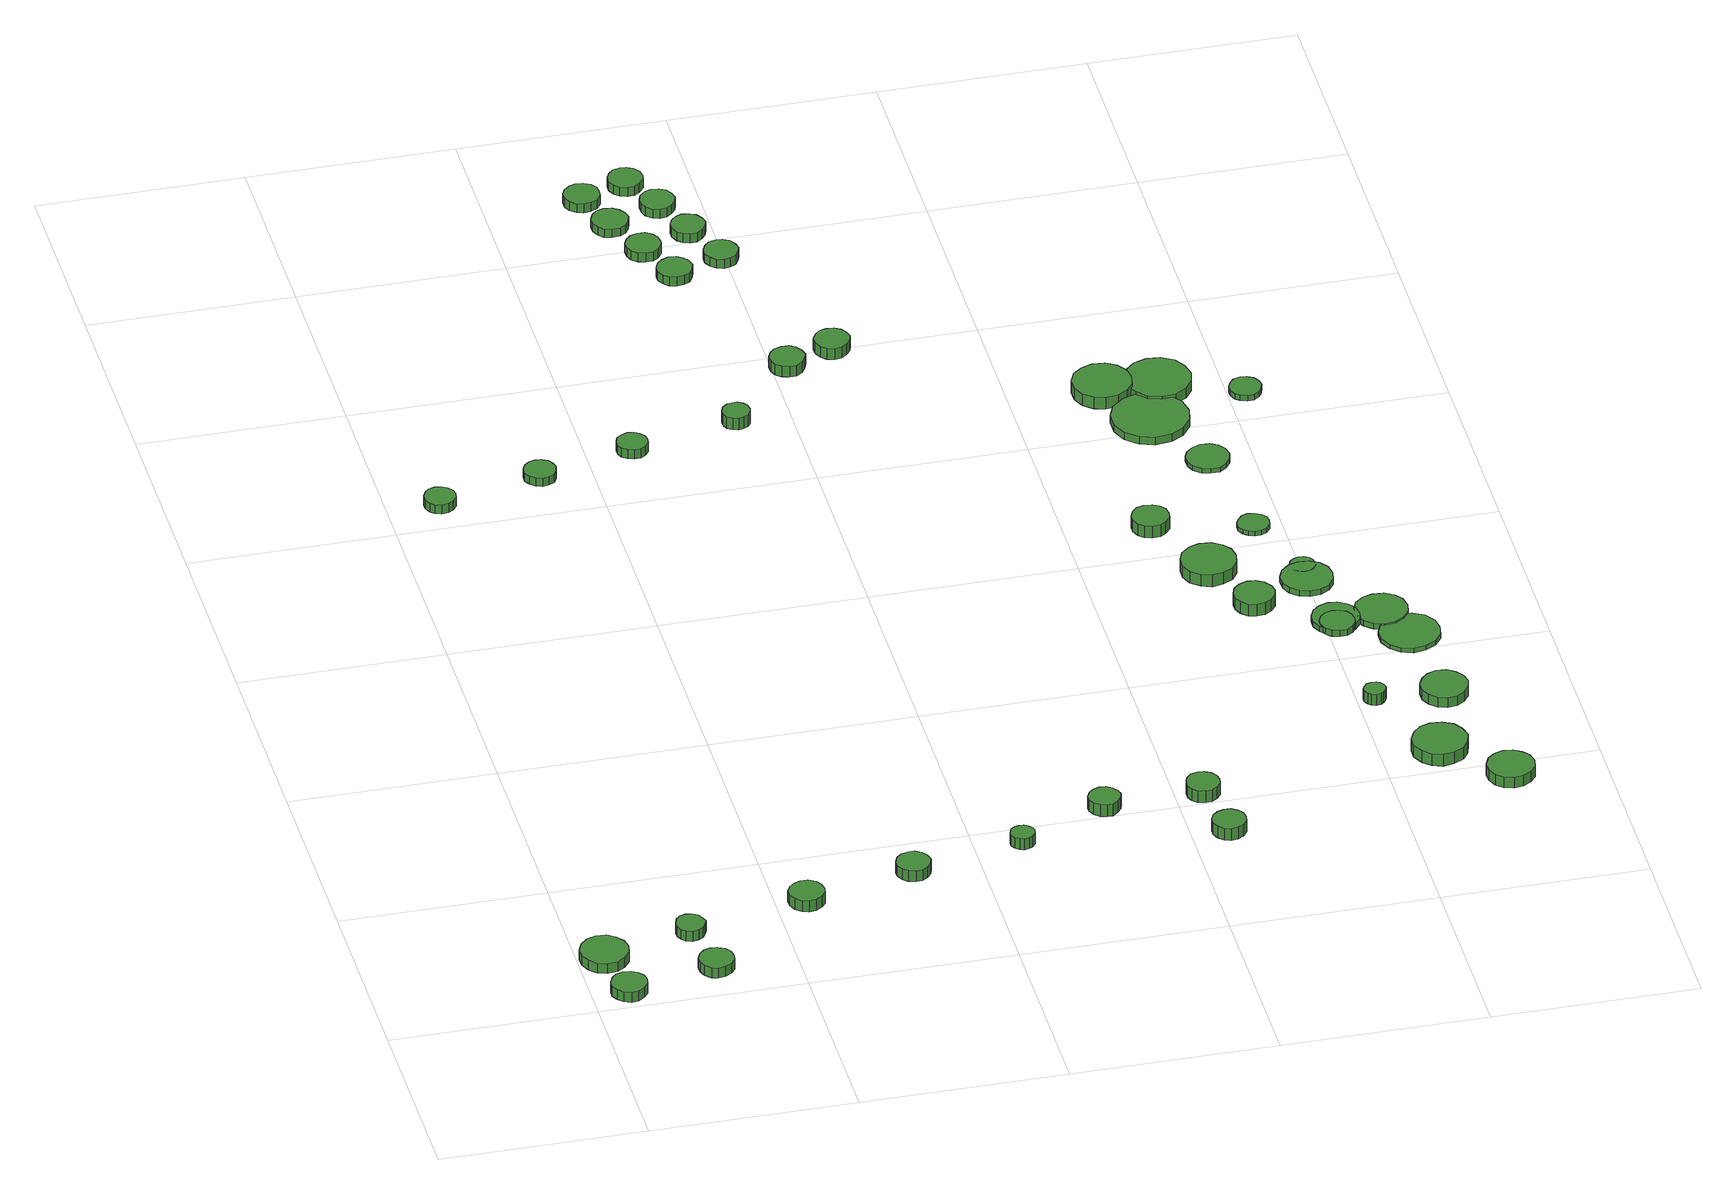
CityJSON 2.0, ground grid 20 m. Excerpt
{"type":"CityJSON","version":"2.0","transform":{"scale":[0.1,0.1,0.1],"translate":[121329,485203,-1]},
"CityObjects":{
"tree1":{"type":"SolitaryVegetationObject","attributes":{"function":"something"},"geometry":[{"type":"MultiSurface","lod":"1","boundaries":[[[0,1,2,3,4,5,6,7,8,9,10,11,12,13,14]],[[15,16,17,18,19,20,21,22,23,24,25,26,27,28,29]],[[0,29,28,1]],[[1,28,27,2]],[[2,27,26,3]],[[3,26,25,4]],[[4,25,24,5]],[[5,24,23,6]],[[6,23,22,7]],[[7,22,21,8]],[[8,21,20,9]],[[9,20,19,10]],[[10,19,18,11]],[[11,18,17,12]],[[12,17,16,13]],[[13,16,15,14]],[[14,15,29,0]]]}]},
"tree2":{"type":"SolitaryVegetationObject","attributes":{"function":"something"},"geometry":[{"type":"MultiSurface","lod":"1","boundaries":[[[30,31,32,33,34,35,36,37,38,39,40,41,42,43,44]],[[45,46,47,48,49,50,51,52,53,54,55,56,57,58,59]],[[30,59,58,31]],[[31,58,57,32]],[[32,57,56,33]],[[33,56,55,34]],[[34,55,54,35]],[[35,54,53,36]],[[36,53,52,37]],[[37,52,51,38]],[[38,51,50,39]],[[39,50,49,40]],[[40,49,48,41]],[[41,48,47,42]],[[42,47,46,43]],[[43,46,45,44]],[[44,45,59,30]]]}]},
"tree3":{"type":"SolitaryVegetationObject","attributes":{"function":"something"},"geometry":[{"type":"MultiSurface","lod":"1","boundaries":[[[60,61,62,63,64,65,66,67,68,69,70,71,72,73,74]],[[75,76,77,78,79,80,81,82,83,84,85,86,87,88,89]],[[60,89,88,61]],[[61,88,87,62]],[[62,87,86,63]],[[63,86,85,64]],[[64,85,84,65]],[[65,84,83,66]],[[66,83,82,67]],[[67,82,81,68]],[[68,81,80,69]],[[69,80,79,70]],[[70,79,78,71]],[[71,78,77,72]],[[72,77,76,73]],[[73,76,75,74]],[[74,75,89,60]]]}]},
"tree4":{"type":"SolitaryVegetationObject","attributes":{"function":"something"},"geometry":[{"type":"MultiSurface","lod":"1","boundaries":[[[90,91,92,93,94,95,96,97,98,99,100,101,102,103,104]],[[105,106,107,108,109,110,111,112,113,114,115,116,117,118,119]],[[90,119,118,91]],[[91,118,117,92]],[[92,117,116,93]],[[93,116,115,94]],[[94,115,114,95]],[[95,114,113,96]],[[96,113,112,97]],[[97,112,111,98]],[[98,111,110,99]],[[99,110,109,100]],[[100,109,108,101]],[[101,108,107,102]],[[102,107,106,103]],[[103,106,105,104]],[[104,105,119,90]]]}]},
"tree5":{"type":"SolitaryVegetationObject","attributes":{"function":"something"},"geometry":[{"type":"MultiSurface","lod":"1","boundaries":[[[120,121,122,123,124,125,126,127,128,129,130,131,132,133,134]],[[135,136,137,138,139,140,141,142,143,144,145,146,147,148,149]],[[120,149,148,121]],[[121,148,147,122]],[[122,147,146,123]],[[123,146,145,124]],[[124,145,144,125]],[[125,144,143,126]],[[126,143,142,127]],[[127,142,141,128]],[[128,141,140,129]],[[129,140,139,130]],[[130,139,138,131]],[[131,138,137,132]],[[132,137,136,133]],[[133,136,135,134]],[[134,135,149,120]]]}]},
"tree6":{"type":"SolitaryVegetationObject","attributes":{"function":"something"},"geometry":[{"type":"MultiSurface","lod":"1","boundaries":[[[150,151,152,153,154,155,156,157,158,159,160,161,162,163,164]],[[165,166,167,168,169,170,171,172,173,174,175,176,177,178,179]],[[150,179,178,151]],[[151,178,177,152]],[[152,177,176,153]],[[153,176,175,154]],[[154,175,174,155]],[[155,174,173,156]],[[156,173,172,157]],[[157,172,171,158]],[[158,171,170,159]],[[159,170,169,160]],[[160,169,168,161]],[[161,168,167,162]],[[162,167,166,163]],[[163,166,165,164]],[[164,165,179,150]]]}]},
"tree7":{"type":"SolitaryVegetationObject","attributes":{"function":"something"},"geometry":[{"type":"MultiSurface","lod":"1","boundaries":[[[180,181,182,183,184,185,186,187,188,189,190,191,192,193,194]],[[195,196,197,198,199,200,201,202,203,204,205,206,207,208,209]],[[180,209,208,181]],[[181,208,207,182]],[[182,207,206,183]],[[183,206,205,184]],[[184,205,204,185]],[[185,204,203,186]],[[186,203,202,187]],[[187,202,201,188]],[[188,201,200,189]],[[189,200,199,190]],[[190,199,198,191]],[[191,198,197,192]],[[192,197,196,193]],[[193,196,195,194]],[[194,195,209,180]]]}]},
"tree8":{"type":"SolitaryVegetationObject","attributes":{"function":"something"},"geometry":[{"type":"MultiSurface","lod":"1","boundaries":[[[210,211,212,213,214,215,216,217,218,219,220,221,222,223,224]],[[225,226,227,228,229,230,231,232,233,234,235,236,237,238,239]],[[210,239,238,211]],[[211,238,237,212]],[[212,237,236,213]],[[213,236,235,214]],[[214,235,234,215]],[[215,234,233,216]],[[216,233,232,217]],[[217,232,231,218]],[[218,231,230,219]],[[219,230,229,220]],[[220,229,228,221]],[[221,228,227,222]],[[222,227,226,223]],[[223,226,225,224]],[[224,225,239,210]]]}]},
"tree9":{"type":"SolitaryVegetationObject","attributes":{"function":"something"},"geometry":[{"type":"MultiSurface","lod":"1","boundaries":[[[240,241,242,243,244,245,246,247,248,249,250,251,252,253,254]],[[255,256,257,258,259,260,261,262,263,264,265,266,267,268,269]],[[240,269,268,241]],[[241,268,267,242]],[[242,267,266,243]],[[243,266,265,244]],[[244,265,264,245]],[[245,264,263,246]],[[246,263,262,247]],[[247,262,261,248]],[[248,261,260,249]],[[249,260,259,250]],[[250,259,258,251]],[[251,258,257,252]],[[252,257,256,253]],[[253,256,255,254]],[[254,255,269,240]]]}]},
"tree10":{"type":"SolitaryVegetationObject","attributes":{"function":"something"},"geometry":[{"type":"MultiSurface","lod":"1","boundaries":[[[270,271,272,273,274,275,276,277,278,279,280,281,282,283,284]],[[285,286,287,288,289,290,291,292,293,294,295,296,297,298,299]],[[270,299,298,271]],[[271,298,297,272]],[[272,297,296,273]],[[273,296,295,274]],[[274,295,294,275]],[[275,294,293,276]],[[276,293,292,277]],[[277,292,291,278]],[[278,291,290,279]],[[279,290,289,280]],[[280,289,288,281]],[[281,288,287,282]],[[282,287,286,283]],[[283,286,285,284]],[[284,285,299,270]]]}]},
"tree11":{"type":"SolitaryVegetationObject","attributes":{"function":"something"},"geometry":[{"type":"MultiSurface","lod":"1","boundaries":[[[300,301,302,303,304,305,306,307,308,309,310,311,312,313,314]],[[315,316,317,318,319,320,321,322,323,324,325,326,327,328,329]],[[300,329,328,301]],[[301,328,327,302]],[[302,327,326,303]],[[303,326,325,304]],[[304,325,324,305]],[[305,324,323,306]],[[306,323,322,307]],[[307,322,321,308]],[[308,321,320,309]],[[309,320,319,310]],[[310,319,318,311]],[[311,318,317,312]],[[312,317,316,313]],[[313,316,315,314]],[[314,315,329,300]]]}]},
"tree12":{"type":"SolitaryVegetationObject","attributes":{"function":"something"},"geometry":[{"type":"MultiSurface","lod":"1","boundaries":[[[330,331,332,333,334,335,336,337,338,339,340,341,342,343,344]],[[345,346,347,348,349,350,351,352,353,354,355,356,357,358,359]],[[330,359,358,331]],[[331,358,357,332]],[[332,357,356,333]],[[333,356,355,334]],[[334,355,354,335]],[[335,354,353,336]],[[336,353,352,337]],[[337,352,351,338]],[[338,351,350,339]],[[339,350,349,340]],[[340,349,348,341]],[[341,348,347,342]],[[342,347,346,343]],[[343,346,345,344]],[[344,345,359,330]]]}]},
"tree13":{"type":"SolitaryVegetationObject","attributes":{"function":"something"},"geometry":[{"type":"MultiSurface","lod":"1","boundaries":[[[360,361,362,363,364,365,366,367,368,369,370,371,372,373,374]],[[375,376,377,378,379,380,381,382,383,384,385,386,387,388,389]],[[360,389,388,361]],[[361,388,387,362]],[[362,387,386,363]],[[363,386,385,364]],[[364,385,384,365]],[[365,384,383,366]],[[366,383,382,367]],[[367,382,381,368]],[[368,381,380,369]],[[369,380,379,370]],[[370,379,378,371]],[[371,378,377,372]],[[372,377,376,373]],[[373,376,375,374]],[[374,375,389,360]]]}]},
"tree14":{"type":"SolitaryVegetationObject","attributes":{"function":"something"},"geometry":[{"type":"MultiSurface","lod":"1","boundaries":[[[390,391,392,393,394,395,396,397,398,399,400,401,402,403,404]],[[405,406,407,408,409,410,411,412,413,414,415,416,417,418,419]],[[390,419,418,391]],[[391,418,417,392]],[[392,417,416,393]],[[393,416,415,394]],[[394,415,414,395]],[[395,414,413,396]],[[396,413,412,397]],[[397,412,411,398]],[[398,411,410,399]],[[399,410,409,400]],[[400,409,408,401]],[[401,408,407,402]],[[402,407,406,403]],[[403,406,405,404]],[[404,405,419,390]]]}]},
"tree15":{"type":"SolitaryVegetationObject","attributes":{"function":"something"},"geometry":[{"type":"MultiSurface","lod":"1","boundaries":[[[420,421,422,423,424,425,426,427,428,429,430,431,432,433,434]],[[435,436,437,438,439,440,441,442,443,444,445,446,447,448,449]],[[420,449,448,421]],[[421,448,447,422]],[[422,447,446,423]],[[423,446,445,424]],[[424,445,444,425]],[[425,444,443,426]],[[426,443,442,427]],[[427,442,441,428]],[[428,441,440,429]],[[429,440,439,430]],[[430,439,438,431]],[[431,438,437,432]],[[432,437,436,433]],[[433,436,435,434]],[[434,435,449,420]]]}]},
"tree16":{"type":"SolitaryVegetationObject","attributes":{"function":"something"},"geometry":[{"type":"MultiSurface","lod":"1","boundaries":[[[450,451,452,453,454,455,456,457,458,459,460,461,462,463,464]],[[465,466,467,468,469,470,471,472,473,474,475,476,477,478,479]],[[450,479,478,451]],[[451,478,477,452]],[[452,477,476,453]],[[453,476,475,454]],[[454,475,474,455]],[[455,474,473,456]],[[456,473,472,457]],[[457,472,471,458]],[[458,471,470,459]],[[459,470,469,460]],[[460,469,468,461]],[[461,468,467,462]],[[462,467,466,463]],[[463,466,465,464]],[[464,465,479,450]]]}]},
"tree17":{"type":"SolitaryVegetationObject","attributes":{"function":"something"},"geometry":[{"type":"MultiSurface","lod":"1","boundaries":[[[480,481,482,483,484,485,486,487,488,489,490,491,492,493,494]],[[495,496,497,498,499,500,501,502,503,504,505,506,507,508,509]],[[480,509,508,481]],[[481,508,507,482]],[[482,507,506,483]],[[483,506,505,484]],[[484,505,504,485]],[[485,504,503,486]],[[486,503,502,487]],[[487,502,501,488]],[[488,501,500,489]],[[489,500,499,490]],[[490,499,498,491]],[[491,498,497,492]],[[492,497,496,493]],[[493,496,495,494]],[[494,495,509,480]]]}]},
"tree18":{"type":"SolitaryVegetationObject","attributes":{"function":"something"},"geometry":[{"type":"MultiSurface","lod":"1","boundaries":[[[510,511,512,513,514,515,516,517,518,519,520,521,522,523,524]],[[525,526,527,528,529,530,531,532,533,534,535,536,537,538,539]],[[510,539,538,511]],[[511,538,537,512]],[[512,537,536,513]],[[513,536,535,514]],[[514,535,534,515]],[[515,534,533,516]],[[516,533,532,517]],[[517,532,531,518]],[[518,531,530,519]],[[519,530,529,520]],[[520,529,528,521]],[[521,528,527,522]],[[522,527,526,523]],[[523,526,525,524]],[[524,525,539,510]]]}]},
"tree19":{"type":"SolitaryVegetationObject","attributes":{"function":"something"},"geometry":[{"type":"MultiSurface","lod":"1","boundaries":[[[540,541,542,543,544,545,546,547,548,549,550,551,552,553,554]],[[555,556,557,558,559,560,561,562,563,564,565,566,567,568,569]],[[540,569,568,541]],[[541,568,567,542]],[[542,567,566,543]],[[543,566,565,544]],[[544,565,564,545]],[[545,564,563,546]],[[546,563,562,547]],[[547,562,561,548]],[[548,561,560,549]],[[549,560,559,550]],[[550,559,558,551]],[[551,558,557,552]],[[552,557,556,553]],[[553,556,555,554]],[[554,555,569,540]]]}]},
"tree20":{"type":"SolitaryVegetationObject","attributes":{"function":"something"},"geometry":[{"type":"MultiSurface","lod":"1","boundaries":[[[570,571,572,573,574,575,576,577,578,579,580,581,582,583,584]],[[585,586,587,588,589,590,591,592,593,594,595,596,597,598,599]],[[570,599,598,571]],[[571,598,597,572]],[[572,597,596,573]],[[573,596,595,574]],[[574,595,594,575]],[[575,594,593,576]],[[576,593,592,577]],[[577,592,591,578]],[[578,591,590,579]],[[579,590,589,580]],[[580,589,588,581]],[[581,588,587,582]],[[582,587,586,583]],[[583,586,585,584]],[[584,585,599,570]]]}]},
"tree21":{"type":"SolitaryVegetationObject","attributes":{"function":"something"},"geometry":[{"type":"MultiSurface","lod":"1","boundaries":[[[600,601,602,603,604,605,606,607,608,609,610,611,612,613,614]],[[615,616,617,618,619,620,621,622,623,624,625,626,627,628,629]],[[600,629,628,601]],[[601,628,627,602]],[[602,627,626,603]],[[603,626,625,604]],[[604,625,624,605]],[[605,624,623,606]],[[606,623,622,607]],[[607,622,621,608]],[[608,621,620,609]],[[609,620,619,610]],[[610,619,618,611]],[[611,618,617,612]],[[612,617,616,613]],[[613,616,615,614]],[[614,615,629,600]]]}]},
"tree22":{"type":"SolitaryVegetationObject","attributes":{"function":"something"},"geometry":[{"type":"MultiSurface","lod":"1","boundaries":[[[630,631,632,633,634,635,636,637,638,639,640,641,642,643,644]],[[645,646,647,648,649,650,651,652,653,654,655,656,657,658,659]],[[630,659,658,631]],[[631,658,657,632]],[[632,657,656,633]],[[633,656,655,634]],[[634,655,654,635]],[[635,654,653,636]],[[636,653,652,637]],[[637,652,651,638]],[[638,651,650,639]],[[639,650,649,640]],[[640,649,648,641]],[[641,648,647,642]],[[642,647,646,643]],[[643,646,645,644]],[[644,645,659,630]]]}]},
"tree23":{"type":"SolitaryVegetationObject","attributes":{"function":"something"},"geometry":[{"type":"MultiSurface","lod":"1","boundaries":[[[660,661,662,663,664,665,666,667,668,669,670,671,672,673,674]],[[675,676,677,678,679,680,681,682,683,684,685,686,687,688,689]],[[660,689,688,661]],[[661,688,687,662]],[[662,687,686,663]],[[663,686,685,664]],[[664,685,684,665]],[[665,684,683,666]],[[666,683,682,667]],[[667,682,681,668]],[[668,681,680,669]],[[669,680,679,670]],[[670,679,678,671]],[[671,678,677,672]],[[672,677,676,673]],[[673,676,675,674]],[[674,675,689,660]]]}]},
"tree24":{"type":"SolitaryVegetationObject","attributes":{"function":"something"},"geometry":[{"type":"MultiSurface","lod":"1","boundaries":[[[690,691,692,693,694,695,696,697,698,699,700,701,702,703,704]],[[705,706,707,708,709,710,711,712,713,714,715,716,717,718,719]],[[690,719,718,691]],[[691,718,717,692]],[[692,717,716,693]],[[693,716,715,694]],[[694,715,714,695]],[[695,714,713,696]],[[696,713,712,697]],[[697,712,711,698]],[[698,711,710,699]],[[699,710,709,700]],[[700,709,708,701]],[[701,708,707,702]],[[702,707,706,703]],[[703,706,705,704]],[[704,705,719,690]]]}]},
"tree25":{"type":"SolitaryVegetationObject","attributes":{"function":"something"},"geometry":[{"type":"MultiSurface","lod":"1","boundaries":[[[720,721,722,723,724,725,726,727,728,729,730,731,732,733,734]],[[735,736,737,738,739,740,741,742,743,744,745,746,747,748,749]],[[720,749,748,721]],[[721,748,747,722]],[[722,747,746,723]],[[723,746,745,724]],[[724,745,744,725]],[[725,744,743,726]],[[726,743,742,727]],[[727,742,741,728]],[[728,741,740,729]],[[729,740,739,730]],[[730,739,738,731]],[[731,738,737,732]],[[732,737,736,733]],[[733,736,735,734]],[[734,735,749,720]]]}]},
"tree26":{"type":"SolitaryVegetationObject","attributes":{"function":"something"},"geometry":[{"type":"MultiSurface","lod":"1","boundaries":[[[750,751,752,753,754,755,756,757,758,759,760,761,762,763,764]],[[765,766,767,768,769,770,771,772,773,774,775,776,777,778,779]],[[750,779,778,751]],[[751,778,777,752]],[[752,777,776,753]],[[753,776,775,754]],[[754,775,774,755]],[[755,774,773,756]],[[756,773,772,757]],[[757,772,771,758]],[[758,771,770,759]],[[759,770,769,760]],[[760,769,768,761]],[[761,768,767,762]],[[762,767,766,763]],[[763,766,765,764]],[[764,765,779,750]]]}]},
"tree27":{"type":"SolitaryVegetationObject","attributes":{"function":"something"},"geometry":[{"type":"MultiSurface","lod":"1","boundaries":[[[780,781,782,783,784,785,786,787,788,789,790,791,792,793,794]],[[795,796,797,798,799,800,801,802,803,804,805,806,807,808,809]],[[780,809,808,781]],[[781,808,807,782]],[[782,807,806,783]],[[783,806,805,784]],[[784,805,804,785]],[[785,804,803,786]],[[786,803,802,787]],[[787,802,801,788]],[[788,801,800,789]],[[789,800,799,790]],[[790,799,798,791]],[[791,798,797,792]],[[792,797,796,793]],[[793,796,795,794]],[[794,795,809,780]]]}]},
"tree28":{"type":"SolitaryVegetationObject","attributes":{"function":"something"},"geometry":[{"type":"MultiSurface","lod":"1","boundaries":[[[810,811,812,813,814,815,816,817,818,819,820,821,822,823,824]],[[825,826,827,828,829,830,831,832,833,834,835,836,837,838,839]],[[810,839,838,811]],[[811,838,837,812]],[[812,837,836,813]],[[813,836,835,814]],[[814,835,834,815]],[[815,834,833,816]],[[816,833,832,817]],[[817,832,831,818]],[[818,831,830,819]],[[819,830,829,820]],[[820,829,828,821]],[[821,828,827,822]],[[822,827,826,823]],[[823,826,825,824]],[[824,825,839,810]]]}]},
"tree29":{"type":"SolitaryVegetationObject","attributes":{"function":"something"},"geometry":[{"type":"MultiSurface","lod":"1","boundaries":[[[840,841,842,843,844,845,846,847,848,849,850,851,852,853,854]],[[855,856,857,858,859,860,861,862,863,864,865,866,867,868,869]],[[840,869,868,841]],[[841,868,867,842]],[[842,867,866,843]],[[843,866,865,844]],[[844,865,864,845]],[[845,864,863,846]],[[846,863,862,847]],[[847,862,861,848]],[[848,861,860,849]],[[849,860,859,850]],[[850,859,858,851]],[[851,858,857,852]],[[852,857,856,853]],[[853,856,855,854]],[[854,855,869,840]]]}]},
"tree30":{"type":"SolitaryVegetationObject","attributes":{"function":"something"},"geometry":[{"type":"MultiSurface","lod":"1","boundaries":[[[870,871,872,873,874,875,876,877,878,879,880,881,882,883,884]],[[885,886,887,888,889,890,891,892,893,894,895,896,897,898,899]],[[870,899,898,871]],[[871,898,897,872]],[[872,897,896,873]],[[873,896,895,874]],[[874,895,894,875]],[[875,894,893,876]],[[876,893,892,877]],[[877,892,891,878]],[[878,891,890,879]],[[879,890,889,880]],[[880,889,888,881]],[[881,888,887,882]],[[882,887,886,883]],[[883,886,885,884]],[[884,885,899,870]]]}]},
"tree31":{"type":"SolitaryVegetationObject","attributes":{"function":"something"},"geometry":[{"type":"MultiSurface","lod":"1","boundaries":[[[900,901,902,903,904,905,906,907,908,909,910,911,912,913,914]],[[915,916,917,918,919,920,921,922,923,924,925,926,927,928,929]],[[900,929,928,901]],[[901,928,927,902]],[[902,927,926,903]],[[903,926,925,904]],[[904,925,924,905]],[[905,924,923,906]],[[906,923,922,907]],[[907,922,921,908]],[[908,921,920,909]],[[909,920,919,910]],[[910,919,918,911]],[[911,918,917,912]],[[912,917,916,913]],[[913,916,915,914]],[[914,915,929,900]]]}]},
"tree32":{"type":"SolitaryVegetationObject","attributes":{"function":"something"},"geometry":[{"type":"MultiSurface","lod":"1","boundaries":[[[930,931,932,933,934,935,936,937,938,939,940,941,942,943,944]],[[945,946,947,948,949,950,951,952,953,954,955,956,957,958,959]],[[930,959,958,931]],[[931,958,957,932]],[[932,957,956,933]],[[933,956,955,934]],[[934,955,954,935]],[[935,954,953,936]],[[936,953,952,937]],[[937,952,951,938]],[[938,951,950,939]],[[939,950,949,940]],[[940,949,948,941]],[[941,948,947,942]],[[942,947,946,943]],[[943,946,945,944]],[[944,945,959,930]]]}]},
"tree33":{"type":"SolitaryVegetationObject","attributes":{"function":"something"},"geometry":[{"type":"MultiSurface","lod":"1","boundaries":[[[960,961,962,963,964,965,966,967,968,969,970,971,972,973,974]],[[975,976,977,978,979,980,981,982,983,984,985,986,987,988,989]],[[960,989,988,961]],[[961,988,987,962]],[[962,987,986,963]],[[963,986,985,964]],[[964,985,984,965]],[[965,984,983,966]],[[966,983,982,967]],[[967,982,981,968]],[[968,981,980,969]],[[969,980,979,970]],[[970,979,978,971]],[[971,978,977,972]],[[972,977,976,973]],[[973,976,975,974]],[[974,975,989,960]]]}]},
"tree34":{"type":"SolitaryVegetationObject","attributes":{"function":"something"},"geometry":[{"type":"MultiSurface","lod":"1","boundaries":[[[990,991,992,993,994,995,996,997,998,999,1000,1001,1002,1003,1004]],[[1005,1006,1007,1008,1009,1010,1011,1012,1013,1014,1015,1016,1017,1018,1019]],[[990,1019,1018,991]],[[991,1018,1017,992]],[[992,1017,1016,993]],[[993,1016,1015,994]],[[994,1015,1014,995]],[[995,1014,1013,996]],[[996,1013,1012,997]],[[997,1012,1011,998]],[[998,1011,1010,999]],[[999,1010,1009,1000]],[[1000,1009,1008,1001]],[[1001,1008,1007,1002]],[[1002,1007,1006,1003]],[[1003,1006,1005,1004]],[[1004,1005,1019,990]]]}]},
"tree35":{"type":"SolitaryVegetationObject","attributes":{"function":"something"},"geometry":[{"type":"MultiSurface","lod":"1","boundaries":[[[1020,1021,1022,1023,1024,1025,1026,1027,1028,1029,1030,1031,1032,1033,1034]],[[1035,1036,1037,1038,1039,1040,1041,1042,1043,1044,1045,1046,1047,1048,1049]],[[1020,1049,1048,1021]],[[1021,1048,1047,1022]],[[1022,1047,1046,1023]],[[1023,1046,1045,1024]],[[1024,1045,1044,1025]],[[1025,1044,1043,1026]],[[1026,1043,1042,1027]],[[1027,1042,1041,1028]],[[1028,1041,1040,1029]],[[1029,1040,1039,1030]],[[1030,1039,1038,1031]],[[1031,1038,1037,1032]],[[1032,1037,1036,1033]],[[1033,1036,1035,1034]],[[1034,1035,1049,1020]]]}]},
"tree36":{"type":"SolitaryVegetationObject","attributes":{"function":"something"},"geometry":[{"type":"MultiSurface","lod":"1","boundaries":[[[1050,1051,1052,1053,1054,1055,1056,1057,1058,1059,1060,1061,1062,1063,1064]],[[1065,1066,1067,1068,1069,1070,1071,1072,1073,1074,1075,1076,1077,1078,1079]],[[1050,1079,1078,1051]],[[1051,1078,1077,1052]],[[1052,1077,1076,1053]],[[1053,1076,1075,1054]],[[1054,1075,1074,1055]],[[1055,1074,1073,1056]],[[1056,1073,1072,1057]],[[1057,1072,1071,1058]],[[1058,1071,1070,1059]],[[1059,1070,1069,1060]],[[1060,1069,1068,1061]],[[1061,1068,1067,1062]],[[1062,1067,1066,1063]],[[1063,1066,1065,1064]],[[1064,1065,1079,1050]]]}]},
"tree37":{"type":"SolitaryVegetationObject","attributes":{"function":"something"},"geometry":[{"type":"MultiSurface","lod":"1","boundaries":[[[1080,1081,1082,1083,1084,1085,1086,1087,1088,1089,1090,1091,1092,1093,1094]],[[1095,1096,1097,1098,1099,1100,1101,1102,1103,1104,1105,1106,1107,1108,1109]],[[1080,1109,1108,1081]],[[1081,1108,1107,1082]],[[1082,1107,1106,1083]],[[1083,1106,1105,1084]],[[1084,1105,1104,1085]],[[1085,1104,1103,1086]],[[1086,1103,1102,1087]],[[1087,1102,1101,1088]],[[1088,1101,1100,1089]],[[1089,1100,1099,1090]],[[1090,1099,1098,1091]],[[1091,1098,1097,1092]],[[1092,1097,1096,1093]],[[1093,1096,1095,1094]],[[1094,1095,1109,1080]]]}]},
"tree38":{"type":"SolitaryVegetationObject","attributes":{"function":"something"},"geometry":[{"type":"MultiSurface","lod":"1","boundaries":[[[1110,1111,1112,1113,1114,1115,1116,1117,1118,1119,1120,1121,1122,1123,1124]],[[1125,1126,1127,1128,1129,1130,1131,1132,1133,1134,1135,1136,1137,1138,1139]],[[1110,1139,1138,1111]],[[1111,1138,1137,1112]],[[1112,1137,1136,1113]],[[1113,1136,1135,1114]],[[1114,1135,1134,1115]],[[1115,1134,1133,1116]],[[1116,1133,1132,1117]],[[1117,1132,1131,1118]],[[1118,1131,1130,1119]],[[1119,1130,1129,1120]],[[1120,1129,1128,1121]],[[1121,1128,1127,1122]],[[1122,1127,1126,1123]],[[1123,1126,1125,1124]],[[1124,1125,1139,1110]]]}]},
"tree39":{"type":"SolitaryVegetationObject","attributes":{"function":"something"},"geometry":[{"type":"MultiSurface","lod":"1","boundaries":[[[1140,1141,1142,1143,1144,1145,1146,1147,1148,1149,1150,1151,1152,1153,1154]],[[1155,1156,1157,1158,1159,1160,1161,1162,1163,1164,1165,1166,1167,1168,1169]],[[1140,1169,1168,1141]],[[1141,1168,1167,1142]],[[1142,1167,1166,1143]],[[1143,1166,1165,1144]],[[1144,1165,1164,1145]],[[1145,1164,1163,1146]],[[1146,1163,1162,1147]],[[1147,1162,1161,1148]],[[1148,1161,1160,1149]],[[1149,1160,1159,1150]],[[1150,1159,1158,1151]],[[1151,1158,1157,1152]],[[1152,1157,1156,1153]],[[1153,1156,1155,1154]],[[1154,1155,1169,1140]]]}]},
"tree40":{"type":"SolitaryVegetationObject","attributes":{"function":"something"},"geometry":[{"type":"MultiSurface","lod":"1","boundaries":[[[1170,1171,1172,1173,1174,1175,1176,1177,1178,1179,1180,1181,1182,1183,1184]],[[1185,1186,1187,1188,1189,1190,1191,1192,1193,1194,1195,1196,1197,1198,1199]],[[1170,1199,1198,1171]],[[1171,1198,1197,1172]],[[1172,1197,1196,1173]],[[1173,1196,1195,1174]],[[1174,1195,1194,1175]],[[1175,1194,1193,1176]],[[1176,1193,1192,1177]],[[1177,1192,1191,1178]],[[1178,1191,1190,1179]],[[1179,1190,1189,1180]],[[1180,1189,1188,1181]],[[1181,1188,1187,1182]],[[1182,1187,1186,1183]],[[1183,1186,1185,1184]],[[1184,1185,1199,1170]]]}]},
"tree41":{"type":"SolitaryVegetationObject","attributes":{"function":"something"},"geometry":[{"type":"MultiSurface","lod":"1","boundaries":[[[1200,1201,1202,1203,1204,1205,1206,1207,1208,1209,1210,1211,1212,1213,1214]],[[1215,1216,1217,1218,1219,1220,1221,1222,1223,1224,1225,1226,1227,1228,1229]],[[1200,1229,1228,1201]],[[1201,1228,1227,1202]],[[1202,1227,1226,1203]],[[1203,1226,1225,1204]],[[1204,1225,1224,1205]],[[1205,1224,1223,1206]],[[1206,1223,1222,1207]],[[1207,1222,1221,1208]],[[1208,1221,1220,1209]],[[1209,1220,1219,1210]],[[1210,1219,1218,1211]],[[1211,1218,1217,1212]],[[1212,1217,1216,1213]],[[1213,1216,1215,1214]],[[1214,1215,1229,1200]]]}]},
"tree42":{"type":"SolitaryVegetationObject","attributes":{"function":"something"},"geometry":[{"type":"MultiSurface","lod":"1","boundaries":[[[1230,1231,1232,1233,1234,1235,1236,1237,1238,1239,1240,1241,1242,1243,1244]],[[1245,1246,1247,1248,1249,1250,1251,1252,1253,1254,1255,1256,1257,1258,1259]],[[1230,1259,1258,1231]],[[1231,1258,1257,1232]],[[1232,1257,1256,1233]],[[1233,1256,1255,1234]],[[1234,1255,1254,1235]],[[1235,1254,1253,1236]],[[1236,1253,1252,1237]],[[1237,1252,1251,1238]],[[1238,1251,1250,1239]],[[1239,1250,1249,1240]],[[1240,1249,1248,1241]],[[1241,1248,1247,1242]],[[1242,1247,1246,1243]],[[1243,1246,1245,1244]],[[1244,1245,1259,1230]]]}]},
"tree43":{"type":"SolitaryVegetationObject","attributes":{"function":"something"},"geometry":[{"type":"MultiSurface","lod":"1","boundaries":[[[1260,1261,1262,1263,1264,1265,1266,1267,1268,1269,1270,1271,1272,1273,1274]],[[1275,1276,1277,1278,1279,1280,1281,1282,1283,1284,1285,1286,1287,1288,1289]],[[1260,1289,1288,1261]],[[1261,1288,1287,1262]],[[1262,1287,1286,1263]],[[1263,1286,1285,1264]],[[1264,1285,1284,1265]],[[1265,1284,1283,1266]],[[1266,1283,1282,1267]],[[1267,1282,1281,1268]],[[1268,1281,1280,1269]],[[1269,1280,1279,1270]],[[1270,1279,1278,1271]],[[1271,1278,1277,1272]],[[1272,1277,1276,1273]],[[1273,1276,1275,1274]],[[1274,1275,1289,1260]]]}]}
},
"vertices":[
[52,23,15],[51,30,15],[46,36,15],[40,39,15],[33,40,15],[26,38,15],[21,33,15],[18,26,15],[18,19,15],[21,13,15],[26,8,15],[33,5,15],[40,6,15],[46,10,15],[51,16,15],[51,16,4],[46,10,4],[40,6,4],[33,5,4],[26,8,4],[21,13,4],[18,19,4],[18,26,4],[21,33,4],[26,38,4],[33,40,4],[40,39,4],[46,36,4],[51,30,4],[52,23,4],
[48,80,15],[46,89,15],[40,97,15],[32,102,15],[22,103,15],[13,100,15],[6,93,15],[2,84,15],[2,75,15],[6,66,15],[13,59,15],[22,56,15],[32,57,15],[40,62,15],[46,70,15],[46,70,4],[40,62,4],[32,57,4],[22,56,4],[13,59,4],[6,66,4],[2,75,4],[2,84,4],[6,93,4],[13,100,4],[22,103,4],[32,102,4],[40,97,4],[46,89,4],[48,80,4],
[139,42,15],[138,49,15],[134,55,15],[127,58,15],[120,59,15],[114,57,15],[109,52,15],[106,46,15],[106,39,15],[109,32,15],[114,27,15],[120,25,15],[127,26,15],[134,30,15],[138,35,15],[138,35,4],[134,30,4],[127,26,4],[120,25,4],[114,27,4],[109,32,4],[106,39,4],[106,46,4],[109,52,4],[114,57,4],[120,59,4],[127,58,4],[134,55,4],[138,49,4],[139,42,4],
[127,103,15],[125,109,15],[122,114,15],[117,117,15],[111,118,15],[105,116,15],[101,112,15],[99,106,15],[99,100,15],[101,95,15],[105,91,15],[111,89,15],[117,90,15],[122,93,15],[125,98,15],[125,98,4],[122,93,4],[117,90,4],[111,89,4],[105,91,4],[101,95,4],[99,100,4],[99,106,4],[101,112,4],[105,116,4],[111,118,4],[117,117,4],[122,114,4],[125,109,4],[127,103,4],
[246,129,15],[245,136,15],[241,142,15],[234,146,15],[227,146,15],[221,144,15],[215,139,15],[212,133,15],[212,126,15],[215,119,15],[221,114,15],[227,112,15],[234,113,15],[241,117,15],[245,122,15],[245,122,3],[241,117,3],[234,113,3],[227,112,3],[221,114,3],[215,119,3],[212,126,3],[212,133,3],[215,139,3],[221,144,3],[227,146,3],[234,146,3],[241,142,3],[245,136,3],[246,129,3],
[65,836,14],[64,842,14],[60,847,14],[55,850,14],[48,851,14],[42,849,14],[38,845,14],[35,839,14],[35,833,14],[38,827,14],[42,823,14],[48,821,14],[55,822,14],[60,825,14],[64,830,14],[64,830,4],[60,825,4],[55,822,4],[48,821,4],[42,823,4],[38,827,4],[35,833,4],[35,839,4],[38,845,4],[42,849,4],[48,851,4],[55,850,4],[60,847,4],[64,842,4],[65,836,4],
[353,153,15],[351,160,15],[347,165,15],[341,169,15],[335,169,15],[328,167,15],[323,163,15],[320,156,15],[320,150,15],[323,143,15],[328,139,15],[335,137,15],[341,137,15],[347,141,15],[351,146,15],[351,146,3],[347,141,3],[341,137,3],[335,137,3],[328,139,3],[323,143,3],[320,150,3],[320,156,3],[323,163,3],[328,167,3],[335,169,3],[341,169,3],[347,165,3],[351,160,3],[353,153,3],
[166,859,13],[164,865,13],[161,870,13],[155,873,13],[149,874,13],[143,872,13],[138,868,13],[135,862,13],[135,855,13],[138,850,13],[143,845,13],[149,843,13],[155,844,13],[161,847,13],[164,852,13],[164,852,4],[161,847,4],[155,844,4],[149,843,4],[143,845,4],[138,850,4],[135,855,4],[135,862,4],[138,868,4],[143,872,4],[149,874,4],[155,873,4],[161,870,4],[164,865,4],[166,859,4],
[457,176,15],[456,180,15],[453,184,15],[449,187,15],[444,187,15],[440,186,15],[436,183,15],[434,178,15],[434,173,15],[436,169,15],[440,166,15],[444,164,15],[449,165,15],[453,167,15],[456,171,15],[456,171,3],[453,167,3],[449,165,3],[444,164,3],[440,166,3],[436,169,3],[434,173,3],[434,178,3],[436,183,3],[440,186,3],[444,187,3],[449,187,3],[453,184,3],[456,180,3],[457,176,3],
[258,881,14],[257,887,14],[253,892,14],[248,895,14],[242,896,14],[236,894,14],[231,890,14],[229,884,14],[229,878,14],[231,873,14],[236,869,14],[242,867,14],[248,867,14],[253,870,14],[257,875,14],[257,875,4],[253,870,4],[248,867,4],[242,867,4],[236,869,4],[231,873,4],[229,878,4],[229,884,4],[231,890,4],[236,894,4],[242,896,4],[248,895,4],[253,892,4],[257,887,4],[258,881,4],
[548,214,16],[546,220,16],[542,225,16],[537,229,16],[531,229,16],[525,227,16],[520,223,16],[517,217,16],[517,211,16],[520,205,16],[525,201,16],[531,199,16],[537,199,16],[542,203,16],[546,208,16],[546,208,3],[542,203,3],[537,199,3],[531,199,3],[525,201,3],[520,205,3],[517,211,3],[517,217,3],[520,223,3],[525,227,3],[531,229,3],[537,229,3],[542,225,3],[546,220,3],[548,214,3],
[361,905,16],[360,911,16],[357,915,16],[352,918,16],[347,918,16],[342,917,16],[337,913,16],[335,908,16],[335,902,16],[337,897,16],[342,894,16],[347,892,16],[352,893,16],[357,895,16],[360,900,16],[360,900,3],[357,895,3],[352,893,3],[347,892,3],[342,894,3],[337,897,3],[335,902,3],[335,908,3],[337,913,3],[342,917,3],[347,918,3],[352,918,3],[357,915,3],[360,911,3],[361,905,3],
[309,1285,14],[308,1292,14],[304,1298,14],[297,1301,14],[290,1302,14],[284,1300,14],[278,1295,14],[275,1289,14],[275,1281,14],[278,1275,14],[284,1270,14],[290,1268,14],[297,1269,14],[304,1272,14],[308,1278,14],[308,1278,4],[304,1272,4],[297,1269,4],[290,1268,4],[284,1270,4],[278,1275,4],[275,1281,4],[275,1289,4],[278,1295,4],[284,1300,4],[290,1302,4],[297,1301,4],[304,1298,4],[308,1292,4],[309,1285,4],
[326,1240,13],[324,1247,13],[320,1253,13],[314,1257,13],[306,1258,13],[299,1256,13],[294,1251,13],[291,1244,13],[291,1237,13],[294,1230,13],[299,1225,13],[306,1223,13],[314,1224,13],[320,1227,13],[324,1233,13],[324,1233,4],[320,1227,4],[314,1224,4],[306,1223,4],[299,1225,4],[294,1230,4],[291,1237,4],[291,1244,4],[294,1251,4],[299,1256,4],[306,1258,4],[314,1257,4],[320,1253,4],[324,1247,4],[326,1240,4],
[652,152,15],[651,159,15],[647,164,15],[641,168,15],[634,168,15],[628,166,15],[623,162,15],[620,156,15],[620,149,15],[623,143,15],[628,138,15],[634,136,15],[641,137,15],[647,140,15],[651,146,15],[651,146,2],[647,140,2],[641,137,2],[634,136,2],[628,138,2],[623,143,2],[620,149,2],[620,156,2],[623,162,2],[628,166,2],[634,168,2],[641,168,2],[647,164,2],[651,159,2],[652,152,2],
[345,1193,14],[344,1200,14],[340,1206,14],[334,1210,14],[327,1210,14],[320,1208,14],[315,1203,14],[312,1197,14],[312,1190,14],[315,1183,14],[320,1179,14],[327,1177,14],[334,1177,14],[340,1181,14],[344,1187,14],[344,1187,4],[340,1181,4],[334,1177,4],[327,1177,4],[320,1179,4],[315,1183,4],[312,1190,4],[312,1197,4],[315,1203,4],[320,1208,4],[327,1210,4],[334,1210,4],[340,1206,4],[344,1200,4],[345,1193,4],
[642,216,16],[641,222,16],[637,228,16],[631,231,16],[625,232,16],[618,230,16],[613,225,16],[611,219,16],[611,212,16],[613,206,16],[618,202,16],[625,200,16],[631,200,16],[637,204,16],[641,209,16],[641,209,3],[637,204,3],[631,200,3],[625,200,3],[618,202,3],[613,206,3],[611,212,3],[611,219,3],[613,225,3],[618,230,3],[625,232,3],[631,231,3],[637,228,3],[641,222,3],[642,216,3],
[365,1149,14],[363,1156,14],[359,1161,14],[353,1165,14],[346,1166,14],[339,1163,14],[334,1159,14],[331,1152,14],[331,1145,14],[334,1139,14],[339,1134,14],[346,1132,14],[353,1133,14],[359,1136,14],[363,1142,14],[363,1142,4],[359,1136,4],[353,1133,4],[346,1132,4],[339,1134,4],[334,1139,4],[331,1145,4],[331,1152,4],[334,1159,4],[339,1163,4],[346,1166,4],[353,1165,4],[359,1161,4],[363,1156,4],[365,1149,4],
[432,981,15],[430,988,15],[426,994,15],[420,998,15],[413,998,15],[406,996,15],[401,991,15],[398,985,15],[398,978,15],[401,971,15],[406,967,15],[413,965,15],[420,965,15],[426,969,15],[430,975,15],[430,975,3],[426,969,3],[420,965,3],[413,965,3],[406,967,3],[401,971,3],[398,978,3],[398,985,3],[401,991,3],[406,996,3],[413,998,3],[420,998,3],[426,994,3],[430,988,3],[432,981,3],
[354,1301,14],[353,1308,14],[348,1314,14],[342,1317,14],[336,1318,14],[329,1316,14],[324,1311,14],[321,1305,14],[321,1298,14],[324,1292,14],[329,1287,14],[336,1285,14],[342,1285,14],[348,1289,14],[353,1295,14],[353,1295,4],[348,1289,4],[342,1285,4],[336,1285,4],[329,1287,4],[324,1292,4],[321,1298,4],[321,1305,4],[324,1311,4],[329,1316,4],[336,1318,4],[342,1317,4],[348,1314,4],[353,1308,4],[354,1301,4],
[375,1260,14],[373,1267,14],[369,1273,14],[363,1276,14],[356,1277,14],[350,1275,14],[344,1270,14],[342,1264,14],[342,1257,14],[344,1250,14],[350,1245,14],[356,1243,14],[363,1244,14],[369,1248,14],[373,1253,14],[373,1253,4],[369,1248,4],[363,1244,4],[356,1243,4],[350,1245,4],[344,1250,4],[342,1257,4],[342,1264,4],[344,1270,4],[350,1275,4],[356,1277,4],[363,1276,4],[369,1273,4],[373,1267,4],[375,1260,4],
[393,1214,14],[391,1221,14],[387,1227,14],[381,1230,14],[374,1231,14],[368,1229,14],[363,1224,14],[360,1218,14],[360,1211,14],[363,1204,14],[368,1200,14],[374,1198,14],[381,1198,14],[387,1202,14],[391,1207,14],[391,1207,4],[387,1202,4],[381,1198,4],[374,1198,4],[368,1200,4],[363,1204,4],[360,1211,4],[360,1218,4],[363,1224,4],[368,1229,4],[374,1231,4],[381,1230,4],[387,1227,4],[391,1221,4],[393,1214,4],
[413,1166,14],[411,1173,14],[407,1179,14],[401,1182,14],[395,1183,14],[388,1181,14],[383,1176,14],[380,1170,14],[380,1163,14],[383,1157,14],[388,1152,14],[395,1150,14],[401,1151,14],[407,1154,14],[411,1160,14],[411,1160,4],[407,1154,4],[401,1151,4],[395,1150,4],[388,1152,4],[383,1157,4],[380,1163,4],[380,1170,4],[383,1176,4],[388,1181,4],[395,1183,4],[401,1182,4],[407,1179,4],[411,1173,4],[413,1166,4],
[479,1000,15],[477,1007,15],[473,1013,15],[467,1016,15],[460,1017,15],[453,1015,15],[448,1010,15],[445,1004,15],[445,997,15],[448,990,15],[453,985,15],[460,983,15],[467,984,15],[473,988,15],[477,993,15],[477,993,3],[473,988,3],[467,984,3],[460,983,3],[453,985,3],[448,990,3],[445,997,3],[445,1004,3],[448,1010,3],[453,1015,3],[460,1017,3],[467,1016,3],[473,1013,3],[477,1007,3],[479,1000,3],
[698,650,15],[697,658,15],[692,664,15],[686,667,15],[678,668,15],[671,666,15],[666,661,15],[663,654,15],[663,647,15],[666,640,15],[671,635,15],[678,633,15],[686,633,15],[692,637,15],[697,643,15],[697,643,2],[692,637,2],[686,633,2],[678,633,2],[671,635,2],[666,640,2],[663,647,2],[663,654,2],[666,661,2],[671,666,2],[678,668,2],[686,667,2],[692,664,2],[697,658,2],[698,650,2],
[742,568,16],[740,579,16],[734,587,16],[724,593,16],[713,594,16],[703,591,16],[694,583,16],[690,573,16],[690,562,16],[694,552,16],[703,545,16],[713,541,16],[724,543,16],[734,548,16],[740,557,16],[740,557,3],[734,548,3],[724,543,3],[713,541,3],[703,545,3],[694,552,3],[690,562,3],[690,573,3],[694,583,3],[703,591,3],[713,594,3],[724,593,3],[734,587,3],[740,579,3],[742,568,3],
[764,504,16],[762,512,16],[757,519,16],[750,523,16],[742,524,16],[734,521,16],[728,516,16],[725,508,16],[725,500,16],[728,493,16],[734,487,16],[742,485,16],[750,486,16],[757,490,16],[762,496,16],[762,496,3],[757,490,3],[750,486,3],[742,485,3],[734,487,3],[728,493,3],[725,500,3],[725,508,3],[728,516,3],[734,521,3],[742,524,3],[750,523,3],[757,519,3],[762,512,3],[764,504,3],
[827,328,15],[826,332,15],[823,336,15],[820,338,15],[815,338,15],[811,337,15],[808,334,15],[806,330,15],[806,326,15],[808,322,15],[811,319,15],[815,317,15],[820,318,15],[823,320,15],[826,324,15],[826,324,3],[823,320,3],[820,318,3],[815,317,3],[811,319,3],[808,322,3],[806,326,3],[806,330,3],[808,334,3],[811,337,3],[815,338,3],[820,338,3],[823,336,3],[826,332,3],[827,328,3],
[882,232,17],[879,243,17],[873,252,17],[863,257,17],[852,258,17],[842,255,17],[834,247,17],[829,237,17],[829,226,17],[834,216,17],[842,209,17],[852,205,17],[863,207,17],[873,212,17],[879,221,17],[879,221,4],[873,212,4],[863,207,4],[852,205,4],[842,209,4],[834,216,4],[829,226,4],[829,237,4],[834,247,4],[842,255,4],[852,258,4],[863,257,4],[873,252,4],[879,243,4],[882,232,4],
[827,452,9],[826,459,9],[822,465,9],[816,468,9],[809,469,9],[802,467,9],[797,462,9],[794,456,9],[794,449,9],[797,443,9],[802,438,9],[809,436,9],[816,436,9],[822,440,9],[826,446,9],[826,446,2],[822,440,2],[816,436,2],[809,436,2],[802,438,2],[797,443,2],[794,449,2],[794,456,2],[797,462,2],[802,467,2],[809,469,2],[816,468,2],[822,465,2],[826,459,2],[827,452,2],
[834,461,8],[832,471,8],[826,478,8],[818,483,8],[809,484,8],[800,481,8],[793,475,8],[789,466,8],[789,457,8],[793,448,8],[800,442,8],[809,439,8],[818,440,8],[826,444,8],[832,452,8],[832,452,2],[826,444,2],[818,440,2],[809,439,2],[800,442,2],[793,448,2],[789,457,2],[789,466,2],[793,475,2],[800,481,2],[809,484,2],[818,483,2],[826,478,2],[832,471,2],[834,461,2],
[716,874,16],[714,885,16],[707,895,16],[697,901,16],[685,902,16],[674,898,16],[665,891,16],[660,880,16],[660,868,16],[665,857,16],[674,849,16],[685,846,16],[697,847,16],[707,853,16],[714,862,16],[714,862,3],[707,853,3],[697,847,3],[685,846,3],[674,849,3],[665,857,3],[660,868,3],[660,880,3],[665,891,3],[674,898,3],[685,902,3],[697,901,3],[707,895,3],[714,885,3],[716,874,3],
[825,530,8],[823,541,8],[817,549,8],[808,554,8],[797,555,8],[788,552,8],[780,545,8],[776,536,8],[776,525,8],[780,516,8],[788,509,8],[797,506,8],[808,507,8],[817,512,8],[823,520,8],[823,520,2],[817,512,2],[808,507,2],[797,506,2],[788,509,2],[780,516,2],[776,525,2],[776,536,2],[780,545,2],[788,552,2],[797,555,2],[808,554,2],[817,549,2],[823,541,2],[825,530,2],
[788,629,7],[787,635,7],[783,640,7],[777,643,7],[771,644,7],[765,642,7],[761,637,7],[758,632,7],[758,625,7],[761,620,7],[765,616,7],[771,614,7],[777,614,7],[783,617,7],[787,622,7],[787,622,2],[783,617,2],[777,614,2],[771,614,2],[765,616,2],[761,620,2],[758,625,2],[758,632,2],[761,637,2],[765,642,2],[771,644,2],[777,643,2],[783,640,2],[787,635,2],[788,629,2],
[933,180,14],[931,190,14],[925,197,14],[917,202,14],[908,203,14],[899,200,14],[892,194,14],[888,185,14],[888,176,14],[892,167,14],[899,161,14],[908,158,14],[917,159,14],[925,164,14],[931,171,14],[931,171,2],[925,164,2],[917,159,2],[908,158,2],[899,161,2],[892,167,2],[888,176,2],[888,185,2],[892,194,2],[899,200,2],[908,203,2],[917,202,2],[925,197,2],[931,190,2],[933,180,2],
[757,817,10],[754,832,10],[745,844,10],[732,852,10],[716,854,10],[702,849,10],[690,839,10],[684,825,10],[684,809,10],[690,795,10],[702,785,10],[716,780,10],[732,782,10],[745,789,10],[754,802,10],[754,802,2],[745,789,2],[732,782,2],[716,780,2],[702,785,2],[690,795,2],[684,809,2],[684,825,2],[690,839,2],[702,849,2],[716,854,2],[732,852,2],[745,844,2],[754,832,2],[757,817,2],
[813,550,8],[812,556,8],[809,560,8],[805,562,8],[800,563,8],[795,561,8],[791,558,8],[789,553,8],[789,548,8],[791,543,8],[795,540,8],[800,538,8],[805,539,8],[809,541,8],[812,545,8],[812,545,2],[809,541,2],[805,539,2],[800,538,2],[795,540,2],[791,543,2],[789,548,2],[789,553,2],[791,558,2],[795,561,2],[800,563,2],[805,562,2],[809,560,2],[812,556,2],[813,550,2],
[904,323,13],[902,332,13],[896,340,13],[888,345,13],[879,346,13],[870,343,13],[863,336,13],[859,328,13],[859,318,13],[863,310,13],[870,303,13],[879,300,13],[888,301,13],[896,306,13],[902,314,13],[902,314,2],[896,306,2],[888,301,2],[879,300,2],[870,303,2],[863,310,2],[859,318,2],[859,328,2],[863,336,2],[870,343,2],[879,346,2],[888,345,2],[896,340,2],[902,332,2],[904,323,2],
[778,743,7],[776,752,7],[771,759,7],[764,763,7],[755,764,7],[747,761,7],[740,755,7],[737,748,7],[737,739,7],[740,731,7],[747,725,7],[755,723,7],[764,723,7],[771,728,7],[776,735,7],[776,735,2],[771,728,2],[764,723,2],[755,723,2],[747,725,2],[740,731,2],[737,739,2],[737,748,2],[740,755,2],[747,761,2],[755,764,2],[764,763,2],[771,759,2],[776,752,2],[778,743,2],
[880,463,8],[878,474,8],[872,482,8],[863,487,8],[852,488,8],[842,485,8],[834,478,8],[830,469,8],[830,458,8],[834,448,8],[842,441,8],[852,438,8],[863,439,8],[872,445,8],[878,453,8],[878,453,2],[872,445,2],[863,439,2],[852,438,2],[842,441,2],[834,448,2],[830,458,2],[830,469,2],[834,478,2],[842,485,2],[852,488,2],[863,487,2],[872,482,2],[878,474,2],[880,463,2],
[901,423,7],[899,435,7],[892,445,7],[881,451,7],[869,452,7],[858,448,7],[849,440,7],[844,429,7],[844,417,7],[849,406,7],[858,398,7],[869,394,7],[881,396,7],[892,402,7],[899,411,7],[899,411,2],[892,402,2],[881,396,2],[869,394,2],[858,398,2],[849,406,2],[844,417,2],[844,429,2],[849,440,2],[858,448,2],[869,452,2],[881,451,2],[892,445,2],[899,435,2],[901,423,2],
[772,871,13],[769,884,13],[762,895,13],[750,902,13],[737,903,13],[724,899,13],[715,890,13],[709,878,13],[709,865,13],[715,853,13],[724,844,13],[737,840,13],[750,841,13],[762,848,13],[769,858,13],[769,858,2],[762,848,2],[750,841,2],[737,840,2],[724,844,2],[715,853,2],[709,865,2],[709,878,2],[715,890,2],[724,899,2],[737,903,2],[750,902,2],[762,895,2],[769,884,2],[772,871,2],
[833,845,8],[831,852,8],[828,857,8],[822,860,8],[816,861,8],[809,859,8],[805,854,8],[802,848,8],[802,842,8],[805,836,8],[809,832,8],[816,830,8],[822,830,8],[828,834,8],[831,839,8],[831,839,2],[828,834,2],[822,830,2],[816,830,2],[809,832,2],[805,836,2],[802,842,2],[802,848,2],[805,854,2],[809,859,2],[816,861,2],[822,860,2],[828,857,2],[831,852,2],[833,845,2]
]}
